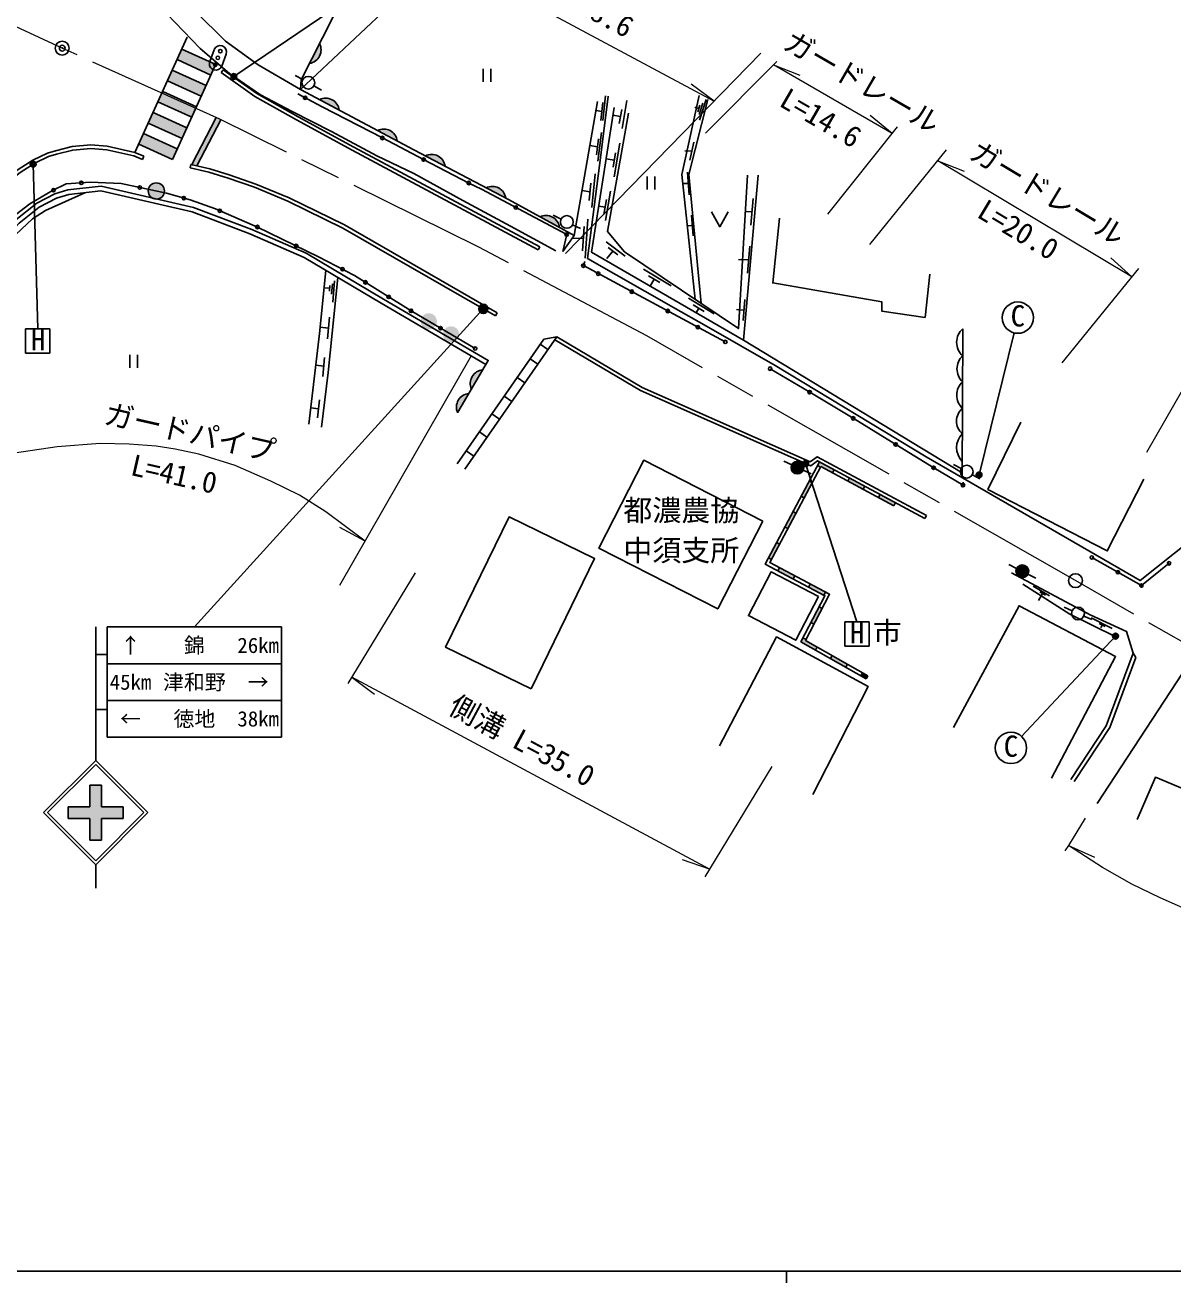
# Model space of a CAD drawing. Units: millimetres, scale not verified. Extents: x 40000 to 680000, y 20000 to 380000.
# Drawn here: x 102408 to 201294, y 204000 to 312378 of the extents above; entities that cross this region are included whole.
import ezdxf
from ezdxf.enums import TextEntityAlignment as Align

# ---------------------------------------------------------------- set-up
doc = ezdxf.new("R2010")
doc.units = ezdxf.units.MM
doc.header["$LTSCALE"] = 1000
doc.header["$PDMODE"] = 32
doc.header["$PDSIZE"] = 500
doc.linetypes.add('CHAIN', pattern=[18.5, 12, -1.5, 3.5, -1.5])
for name, color, linetype, lineweight in [('M-BGD', 7, 'Continuous', 25), ('M-BGD-EXST', 7, 'Continuous', 25), ('M-BMK', 2, 'CHAIN', 13), ('M-BMK-SRVR', 3, 'Continuous', 25), ('M-STR-HTXT', 7, 'Continuous', 13), ('M-STR-STRC', 7, 'Continuous', 25), ('M-TTL-BAND', 7, 'Continuous', 25)]:
    doc.layers.add(name, color=color, linetype=linetype, lineweight=lineweight)
doc.layers.add('M-BMK-HTXT', color=7, linetype='Continuous')
doc.layers.add('M-OTRS', color=6, linetype='Continuous')
doc.styles.add('ＭＳ ゴシック', font='')
doc.styles.get('ＭＳ ゴシック').set_extended_font_data('MS Gothic')

# ---------------------------------------------------------------- blocks, each defined once
blk = doc.blocks.new('DOSEI')
at = {"layer": 'M-BGD'}
blk.add_hatch(color=256, dxfattribs=at).paths.add_polyline_path([(-550, 0, 1), (550, 0, 1)])
for p, q in [((-550, 0), (-1300, 0)), ((550, 0), (1300, 0))]:
    blk.add_line(p, q, dxfattribs=at)
blk.add_circle((0, 0), 550, dxfattribs=at)

msp = doc.modelspace()

# ---------------------------------------------------------------- hatches: boundary and pattern name
at = {"layer": 'M-BGD'}
for points in [[(127774, 310795), (126907, 309082, 0.51219)], [(120623, 307852, 0.41421), (120497, 308183, 0.41421), (120167, 308057, 1)], [(127772, 305968), (129466, 305066, 0.51219)], [(132778, 303304), (134472, 302403, 0.51219)], [(136895, 301119), (138593, 300224, 0.51219)], [(113284, 298647, 1), (114131, 297532, 1)], [(142127, 298361), (143824, 297466, 0.51219)], [(146763, 295868), (148448, 294950, 0.51219)], [(136763, 287413, 1), (137610, 286298, 1)], [(138679, 286286, 1), (139526, 285171, 1)], [(140864, 281022), (141834, 282678, 0.51219)], [(139668, 278981), (140638, 280636, 0.51219)], [(170837, 274745), (170669, 274429), (170934, 274288), (170961, 274339), (171960, 273803), (172101, 274067)], [(173423, 273358), (173281, 273094), (174603, 272384), (174744, 272648)], [(169261, 271779), (169526, 271639), (170230, 272963), (169965, 273104)], [(176066, 271939), (175924, 271675), (177246, 270966), (177388, 271230)], [(167853, 269130), (168118, 268990), (168822, 270314), (168557, 270455)], [(166446, 266481), (166710, 266340), (167414, 267665), (167149, 267806)], [(167397, 265620), (167257, 265354), (168583, 264654), (168724, 264919)], [(170050, 264219), (169910, 263954), (171237, 263254), (171377, 263519)], [(170115, 260913), (170381, 260774), (171074, 262105), (170808, 262243)], [(169648, 259366), (169689, 259444), (169422, 259582), (169249, 259248), (170501, 258533), (170650, 258793)], [(171952, 258049), (171803, 257788), (173105, 257044), (173254, 257305)], [(174408, 256300), (174863, 256039), (175012, 256300), (174557, 256560)]]:
    msp.add_hatch(color=256, dxfattribs=at).paths.add_polyline_path(points)
at = {"layer": 'M-BGD-EXST'}
for points in [[(103327, 300307, 0.41421), (103202, 300637, 0.41421), (102871, 300512, 1)], [(169885, 274491, 0.41421), (169759, 274821, 0.41421), (169429, 274696, 1)], [(184829, 273517, 0.41421), (184704, 273847, 0.41421), (184373, 273722, 1)], [(196578, 259619, 0.41421), (196452, 259950, 0.41421), (196122, 259824, 1)]]:
    msp.add_hatch(color=256, dxfattribs=at).paths.add_polyline_path(points)
at = {"layer": 'M-STR-STRC'}
for points in [[(118414, 308081), (118828, 308992), (115915, 310316), (115501, 309406)], [(117586, 306261), (118000, 307171), (115087, 308496), (114673, 307586)], [(116758, 304440), (117106, 305206), (114189, 306522), (113845, 305765)], [(117106, 305206), (117172, 305351), (114259, 306675), (114189, 306522)], [(115930, 302620), (116344, 303530), (113431, 304855), (113017, 303945)], [(116760, 300367), (117212, 300262), (119263, 304229), (119187, 304267), (118853, 304417)], [(112603, 303034), (112189, 302124), (115101, 300799), (115516, 301709)], [(141508, 288068, 0.41421), (141745, 287554, 0.41421), (142259, 287791, 1)], [(106128, 245020), (107989, 245020), (107989, 246880), (108989, 246879), (108989, 245020), (110848, 245019), (110848, 244019), (108988, 244020), (108988, 242159), (107988, 242160), (107988, 244020), (106128, 244020)]]:
    msp.add_hatch(color=256, dxfattribs=at).paths.add_polyline_path(points)

# ---------------------------------------------------------------- linework, layer by layer
at = {"layer": 'M-BGD'}
for p, q in [((120395, 307955), (133458, 316812)), ((126326, 307681), (125670, 308043)), ((141879, 308602), (141879, 307484)), ((142546, 308602), (142546, 307484)), ((127289, 307149), (127946, 306786)), ((152015, 304169), (152183, 305727)), ((152171, 304152), (152399, 306277)), ((154261, 305882), (153846, 303476)), ((160792, 305652), (160480, 304669)), ((161084, 305962), (160522, 304196)), ((152099, 304948), (151604, 305035)), ((153702, 304507), (153052, 304609)), ((153806, 305108), (153598, 303906)), ((160448, 305206), (160109, 305313)), ((160540, 305496), (160356, 304915)), ((151623, 301194), (151811, 302570)), ((151744, 300661), (152079, 303119)), ((151717, 301882), (151072, 301994)), ((153274, 301378), (153060, 300127)), ((153648, 302219), (153153, 299322)), ((159840, 301523), (159236, 301561)), ((159666, 300738), (160014, 302308)), ((153167, 300753), (152467, 300862)), ((151233, 296664), (151510, 299554)), ((156006, 299325), (156006, 298207)), ((156672, 299325), (156672, 298207)), ((159624, 297745), (159477, 299714)), ((151075, 298008), (150396, 298127)), ((151004, 297264), (151147, 298752)), ((152845, 298060), (152424, 295542)), ((159551, 298729), (159067, 298742)), ((152491, 297352), (152273, 296051)), ((164940, 295156), (165146, 297432)), ((148587, 295668), (147916, 296002)), ((152382, 296702), (151830, 296788)), ((159957, 294236), (159813, 296015)), ((165043, 296294), (164463, 296328)), ((149572, 295178), (150244, 294844)), ((150441, 292944), (150580, 295022)), ((150662, 292299), (150887, 295671)), ((159885, 295126), (159454, 295080)), ((149719, 294257), (148726, 292863)), ((150511, 293983), (149553, 294023)), ((154111, 292481), (152474, 293710)), ((153057, 292911), (152524, 292278)), ((153473, 292599), (152641, 293224)), ((164836, 293332), (164651, 290996)), ((164744, 292164), (163857, 292192)), ((158073, 289916), (155683, 291364)), ((157100, 290189), (156119, 290784)), ((156610, 290486), (156259, 289882)), ((128655, 289700), (128163, 289748)), ((128673, 289944), (128638, 289456)), ((128878, 290094), (128813, 289187)), ((129050, 290343), (128919, 288520)), ((161765, 287488), (159569, 288850)), ((164419, 288729), (164275, 286936)), ((128618, 287211), (128469, 285350)), ((160919, 287697), (159972, 288284)), ((160446, 287990), (160213, 287589)), ((164347, 287832), (163698, 287865)), ((128544, 286280), (127835, 286349)), ((183193, 286220), (183143, 273381)), ((147101, 285318), (139623, 274576)), ((148217, 285521), (140280, 274119)), ((148217, 285521), (147101, 285318)), ((111434, 283970), (111434, 282852)), ((112101, 283970), (112101, 282852)), ((147451, 284420), (146794, 284877)), ((128143, 282987), (127454, 283069)), ((128211, 283750), (128066, 282116)), ((146581, 283171), (145925, 283628)), ((145461, 281562), (144805, 282019)), ((127760, 280102), (127592, 278551)), ((144346, 279960), (143690, 280417)), ((127676, 279326), (127014, 279406)), ((143282, 278432), (142626, 278889)), ((142197, 276873), (141541, 277330)), ((141062, 275242), (140406, 275700)), ((170934, 274288), (170669, 274429)), ((170961, 274339), (177246, 270966)), ((183057, 274167), (182401, 274530)), ((172101, 274067), (171959, 273803)), ((173423, 273358), (173281, 273093)), ((184020, 273635), (184676, 273272)), ((170230, 272963), (169965, 273104)), ((174744, 272648), (174603, 272384)), ((169526, 271639), (169261, 271779)), ((176066, 271939), (175924, 271675)), ((177388, 271230), (177246, 270966)), ((168822, 270314), (168557, 270455)), ((180068, 270132), (179927, 269868)), ((168118, 268990), (167853, 269130)), ((167414, 267665), (167149, 267806)), ((166710, 266340), (166446, 266481)), ((167257, 265354), (167397, 265620)), ((168583, 264654), (168724, 264919)), ((169910, 263954), (170050, 264219)), ((171237, 263254), (171377, 263519)), ((190672, 263193), (189274, 264036)), ((190077, 263390), (189726, 262802)), ((190321, 263248), (189833, 263532)), ((170808, 262243), (171074, 262105)), ((192621, 261906), (191936, 262212)), ((193625, 261458), (194310, 261153)), ((196072, 260379), (194270, 261316)), ((170115, 260913), (170381, 260774)), ((195461, 260546), (194933, 260814)), ((195197, 260680), (195093, 260441)), ((169422, 259582), (169689, 259444)), ((170650, 258793), (170501, 258533)), ((171952, 258049), (171803, 257788)), ((197873, 258260), (198105, 257879)), ((173254, 257305), (173105, 257044)), ((174557, 256560), (174408, 256300)), ((174863, 256039), (175012, 256300))]:
    msp.add_line(p, q, dxfattribs=at)
for points in [[(126122, 306846), (122476, 308965), (119678, 310999), (117079, 313542), (115126, 316115), (113511, 319272), (112319, 322649), (110357, 322208), (111167, 319378), (112654, 316271), (114621, 313348), (117474, 310379), (120013, 308217), (122688, 306380), (125370, 304973), (128804, 303210), (132707, 301112), (135887, 299589), (140112, 297257), (144214, 295070), (148137, 292943)], [(151736, 305788), (149719, 294257), (144054, 297345), (135904, 301641), (126122, 306846), (126186, 307656), (131705, 318564)], [(148726, 292863), (149066, 294340), (141717, 298241), (140632, 298773), (136743, 300794), (133184, 302656), (127997, 305352), (125903, 306459)], [(205487, 271560), (202844, 268006), (198487, 264518), (180047, 275169), (167033, 283042), (161114, 286449), (158282, 288045), (150869, 292281), (151998, 301169), (152627, 306269)], [(160123, 288751), (158986, 299513), (160485, 306316)], [(161238, 305985), (159604, 299510), (160656, 288392)], [(164294, 285223), (151209, 292810), (153159, 305291)], [(164647, 299442), (163868, 286228), (154061, 292835), (152598, 294593), (154385, 304803)], [(183145, 273815), (164294, 285223), (165564, 299442)], [(139689, 279015), (142307, 283485), (133281, 288759), (126619, 292719), (121927, 294780), (116916, 296672), (108965, 298501), (106085, 298176), (104962, 297831), (103411, 297045), (101619, 295614), (100181, 294044), (97889, 290812), (96597, 288508), (95343, 285766), (94249, 282675), (93571, 280370), (92893, 277581), (92379, 274849)], [(142105, 283140), (133078, 288414), (126435, 292363), (121776, 294409), (116800, 296289), (108942, 298096), (106167, 297783), (105113, 297458), (103628, 296707), (101893, 295321), (100493, 293793), (98228, 290598), (96953, 288326), (95714, 285616), (94630, 282551), (93958, 280266), (93284, 277496), (92772, 274775)], [(141177, 284509), (135655, 287756), (130797, 290801), (127680, 292420), (122426, 294982), (118806, 296542), (116617, 297313), (114585, 297904), (110692, 298730), (108047, 298840), (105947, 298701), (104756, 298117), (102815, 296990), (101563, 296024), (99693, 294122), (98557, 292575), (97946, 291678)], [(93185, 274782), (94045, 279541), (95473, 283834), (97213, 287995), (99087, 291147), (101599, 294343), (103038, 295701), (104155, 296409), (107555, 297939)], [(161537, 296296), (162253, 295001), (162968, 296296)], [(167405, 295733), (166816, 290167), (176210, 288540), (176227, 287731), (179953, 287191), (180355, 290915)], [(162732, 285082), (150502, 291656), (150625, 292004)], [(126844, 277990), (127782, 285799), (128308, 291250)], [(129335, 290639), (128521, 282457), (127944, 277738)], [(148046, 285274), (155435, 280887), (170095, 274400), (170669, 274835), (179927, 269868)], [(148217, 285521), (155572, 281154), (170054, 274745), (170641, 275191), (180068, 270132)], [(183237, 273006), (183216, 272734), (180692, 274234), (177425, 276238), (173756, 278500), (170007, 280749), (166601, 282777)], [(198800, 273241), (195649, 267079), (185363, 272378), (188209, 278169)], [(170837, 274745), (166156, 265936), (171313, 263213), (169249, 259248), (174863, 256039)], [(170961, 274339), (166562, 266061), (171716, 263339), (169648, 259366), (175012, 256300)], [(200972, 266003), (198587, 264085), (194314, 266504)], [(192503, 247388), (195559, 252002), (197873, 258260), (197314, 260122), (194159, 261568), (187382, 265176)], [(196329, 259700), (192417, 261611), (188362, 264201)], [(190840, 247494), (196360, 257971), (188044, 262346), (182383, 251868)], [(194776, 245311), (202137, 256540), (205429, 263014)], [(170275, 246080), (175030, 255402), (167148, 259656), (162230, 250284)], [(192794, 247195), (195873, 251843), (198105, 257879)], [(208991, 237733), (211143, 242810), (199796, 247563), (198212, 243938)]]:
    msp.add_lwpolyline(points, dxfattribs=at)
for points in [[(165954, 269650), (155712, 274879), (151847, 267309), (162089, 262079)], [(145996, 255175), (151478, 266409), (144108, 270005), (138627, 258771)], [(170763, 263147), (166680, 265267), (164722, 261494), (168805, 259375)]]:
    msp.add_lwpolyline(points, close=True, dxfattribs=at)
for centre, radius in [((120395, 307955), 250), ((126808, 307415), 550), ((126537, 306123), 150), ((133184, 302656), 150), ((136743, 300794), 150), ((104851, 298164), 150), ((107246, 298787), 150), ((112288, 298391), 150), ((113708, 298090), 700), ((140632, 298773), 150), ((116087, 297467), 150), ((119178, 296382), 150), ((144690, 296663), 150), ((149080, 295423), 550), ((122426, 294982), 150), ((149066, 294340), 150), ((125762, 293356), 150), ((150502, 291656), 150), ((129746, 291347), 150), ((151784, 290967), 150), ((131737, 290212), 150), ((154685, 289408), 150), ((133732, 288961), 150), ((135655, 287756), 150), ((157785, 287742), 150), ((138197, 286261), 150), ((160371, 286352), 150), ((162732, 285082), 150), ((141177, 284509), 150), ((166601, 282777), 150), ((170002, 280752), 150), ((173750, 278503), 150), ((177419, 276241), 150), ((180686, 274238), 150), ((183538, 273901), 550), ((183210, 272737), 150), ((194314, 266504), 150), ((200972, 266003), 150), ((196559, 265233), 150), ((198587, 264085), 150), ((193123, 261682), 550)]:
    msp.add_circle(centre, radius, dxfattribs=at)
for centre, radius, start, end in [((126724, 310250), 1182, 278.91805, 27.40321), ((128294, 304907), 1182, 7.74327, 116.22843), ((133300, 302244), 1182, 7.74327, 116.22843), ((137422, 300060), 1182, 7.96251, 116.44766), ((142653, 297302), 1182, 7.96251, 116.44766), ((147275, 294802), 1182, 7.15932, 115.64448), ((184250, 285044), 1582, 131.95094, 227.60586), ((184222, 282757), 1526, 132.83521, 226.72159), ((141945, 281500), 1182, 95.39327, 203.87842), ((184251, 280493), 1576, 133.05582, 226.50098), ((140750, 279459), 1182, 95.39327, 203.87842), ((184054, 278262), 1404, 129.18916, 230.36764), ((184385, 275976), 1720, 135.54109, 224.01571)]:
    msp.add_arc(centre, radius, start, end, dxfattribs=at)
at = {"layer": 'M-BGD-EXST'}
for p, q in [((103099, 300409), (103495, 286201)), ((104545, 286201), (102445, 286201)), ((102445, 286201), (102445, 284101)), ((104545, 284101), (104545, 286201)), ((184601, 273619), (187614, 285862)), ((102445, 284101), (104545, 284101)), ((169657, 274593), (174074, 260975)), ((175124, 260975), (173024, 260975)), ((173024, 260975), (173024, 258875)), ((175124, 258875), (175124, 260975)), ((196350, 259722), (188264, 251078)), ((173024, 258875), (175124, 258875))]:
    msp.add_line(p, q, dxfattribs=at)
for centre, radius in [((103099, 300409), 250), ((187937, 287172), 1350), ((169657, 274593), 250), ((184601, 273619), 250), ((196350, 259722), 250), ((187342, 250093), 1350)]:
    msp.add_circle(centre, radius, dxfattribs=at)
at = {"layer": 'M-BMK'}
msp.add_lwpolyline([(213980, 252440), (192904, 264509), (155983, 285593), (141505, 293254), (119187, 304267), (105604, 310396), (80377, 322084), (73421, 323210)], dxfattribs=at)
at = {"layer": 'M-BMK-SRVR'}
for centre in [(105604, 310396), (192904, 264509)]:
    msp.add_circle(centre, 600, dxfattribs=at)
at = {"layer": 'M-OTRS'}
msp.add_point((105604, 310396), dxfattribs=at)
at = {"layer": 'M-STR-HTXT'}
for p, q in [((126122, 306846), (141285, 321073)), ((138395, 318361), (161769, 305832)), ((148969, 292708), (165808, 309973)), ((161015, 303081), (167171, 309256)), ((177111, 303041), (166873, 308957)), ((166873, 308957), (169164, 308076)), ((161769, 305832), (159804, 307303)), ((177111, 303041), (175204, 304587)), ((171564, 296077), (177573, 303621)), ((175196, 293482), (181800, 301625)), ((197760, 290690), (181049, 300699)), ((181049, 300699), (183326, 299782)), ((197760, 290690), (195940, 292338)), ((191746, 283275), (198350, 291418)), ((199059, 275572), (205427, 286713)), ((140831, 283884), (129502, 264083)), ((131696, 267917), (129532, 269076)), ((136019, 265189), (130225, 255661)), ((161369, 239649), (130558, 256207)), ((130558, 256207), (132521, 254733)), ((166752, 248502), (160959, 238975)), ((192303, 241694), (194543, 240689)), ((161369, 239649), (159045, 240441))]:
    msp.add_line(p, q, dxfattribs=at)
for points in [[(131696, 267917), (128304, 270445), (126046, 271863), (123566, 273096), (120494, 274432), (117376, 275396), (115322, 275840), (113699, 276093), (111366, 276259), (108884, 276325), (105171, 276049), (99917, 275252)], [(193732, 244034), (192303, 241694), (191996, 241231)], [(302511, 228738), (300739, 228472), (295733, 228181), (288984, 227740), (281509, 227558), (271534, 227321), (261385, 227278), (248736, 227276), (242674, 227549), (236408, 228004), (231451, 228569), (226477, 229289), (220472, 230495), (215548, 231684), (213579, 232190), (209155, 233546), (206691, 234441), (203462, 235737), (200216, 237164), (197749, 238359), (195232, 239805), (192303, 241694)]]:
    msp.add_lwpolyline(points, dxfattribs=at)
at = {"layer": 'M-STR-STRC'}
for p, q in [((116379, 311338), (111861, 301404)), ((115915, 310316), (118828, 308992)), ((118312, 309233), (118689, 310266)), ((118905, 309161), (115101, 300799)), ((115501, 309406), (118414, 308081)), ((119723, 309889), (119345, 308856)), ((115087, 308496), (118000, 307171)), ((119483, 308538), (119309, 308294)), ((114673, 307586), (117586, 306261)), ((113845, 305765), (116758, 304440)), ((114259, 306675), (117172, 305351)), ((113431, 304855), (116344, 303530)), ((113017, 303945), (115930, 302620)), ((116760, 300367), (118853, 304417)), ((117212, 300262), (119263, 304229)), ((112603, 303034), (115516, 301709)), ((112189, 302124), (115101, 300799)), ((112647, 301082), (112533, 300805)), ((116683, 300384), (116616, 300092)), ((146743, 293286), (146601, 293021)), ((141884, 287930), (116988, 260520)), ((143089, 287582), (142939, 287322)), ((108488, 260520), (108488, 249020)), ((109488, 260520), (124488, 260520)), ((109488, 260520), (109488, 251020)), ((124488, 260520), (124488, 251020)), ((108488, 258145), (109488, 258145)), ((109488, 257353), (124488, 257353)), ((109488, 254186), (124488, 254186)), ((108488, 253395), (109488, 253395)), ((124488, 251020), (109488, 251020)), ((103988, 244520), (108488, 249020)), ((104341, 244520), (108488, 248666)), ((112988, 244519), (108488, 249020)), ((112634, 244519), (108488, 248666)), ((107989, 246880), (108989, 246879)), ((107989, 246880), (107989, 245020)), ((108989, 246879), (108989, 245020)), ((106128, 245020), (106128, 244020)), ((106128, 245020), (107989, 245020)), ((108989, 245020), (110848, 245019)), ((110848, 245019), (110848, 244019)), ((103988, 244520), (108488, 240019)), ((104341, 244520), (108488, 240373)), ((106128, 244020), (107988, 244020)), ((107988, 244020), (107988, 242160)), ((108488, 240373), (112634, 244519)), ((108488, 240019), (112988, 244519)), ((108988, 244020), (110848, 244019)), ((108988, 244020), (108988, 242159)), ((107988, 242160), (108988, 242159)), ((108488, 240019), (108488, 238019))]:
    msp.add_line(p, q, dxfattribs=at)
for points in [[(146601, 293021), (130578, 301608), (125782, 304224), (122199, 306238), (119309, 308294)], [(146743, 293286), (130720, 301872), (125928, 304486), (122360, 306492), (119483, 308538)], [(112647, 301082), (111861, 301404), (109486, 301939), (108061, 302063), (106462, 301911), (105023, 301544), (104328, 301354), (103084, 300757), (101818, 299938), (100817, 299168), (99810, 298087), (99521, 297755)], [(112533, 300805), (111771, 301117), (109440, 301642), (108062, 301762), (106513, 301614), (105099, 301254), (104433, 301072), (103231, 300495), (101991, 299693), (101020, 298946), (100033, 297886), (99748, 297558)], [(143089, 287582), (129933, 295160), (125156, 297488), (122281, 298688), (119983, 299482), (118307, 300010), (116683, 300384)], [(142939, 287322), (129792, 294895), (125032, 297215), (122174, 298408), (119889, 299197), (118228, 299720), (116616, 300092)]]:
    msp.add_lwpolyline(points, dxfattribs=at)
for centre, radius in [((119223, 310142), 150), ((118798, 308977), 150), ((119010, 309559), 150), ((141884, 287930), 400)]:
    msp.add_circle(centre, radius, dxfattribs=at)
for centre, start, end in [((119206, 310078), 69.93988, 159.93988), ((119206, 310078), 339.93988, 69.93988), ((118829, 309045), 159.93988, 249.93988), ((118829, 309045), 249.93988, 339.93988)]:
    msp.add_arc(centre, 550, start, end, dxfattribs=at)
at = {"layer": 'M-TTL-BAND'}
for p, q in [((40000, 205000), (579000, 205000)), ((168000, 205000), (168000, 204000))]:
    msp.add_line(p, q, dxfattribs=at)

# ---------------------------------------------------------------- block references
for p, rotation in [((168952, 274254), 155.2223), ((188326, 265315), 152.56956)]:
    msp.add_blockref('DOSEI', p, dxfattribs=dict(rotation=rotation))

# ---------------------------------------------------------------- texts
at = {"layer": 'M-BGD-EXST', "style": 'ＭＳ ゴシック'}
for p in [(187282, 285880), (186686, 248800)]:
    msp.add_text('C', height=1833, rotation=358.508, dxfattribs=at).set_placement(p, align=Align.BOTTOM_LEFT)
for p in [(102898, 283793), (173476, 258567)]:
    msp.add_text('H', height=1833, dxfattribs=at).set_placement(p, align=Align.BOTTOM_LEFT)
at = {"layer": 'M-BMK-HTXT', "style": 'ＭＳ ゴシック'}
for s, p in [('都濃農協', (153943, 269108)), ('中須支所', (153943, 265654))]:
    msp.add_text(s, height=1833, dxfattribs=at).set_placement(p, align=Align.BOTTOM_LEFT)
at = {"layer": 'M-STR-HTXT', "style": 'ＭＳ ゴシック'}
for s, rotation, p in [('L=28.6', 331.808, (147325, 314286)), ('ガードレール', 329.979, (167310, 309964)), ('L=14.6', 329.979, (166990, 304994)), ('ガードレール', 329.081, (183338, 300510)), ('L=20.0', 329.081, (184020, 295429)), ('ガードパイプ', 347.216, (108983, 277536)), ('L=41.0', 347.216, (111278, 273093)), ('側溝 L=35.0', 331.745, (138483, 252687))]:
    msp.add_text(s, height=1833, rotation=rotation, dxfattribs=at).set_placement(p, align=Align.BOTTOM_LEFT)
at = {"layer": 'M-STR-STRC', "style": 'ＭＳ ゴシック'}
msp.add_text('市', height=1833, dxfattribs=at).set_placement((175433, 258560), align=Align.BOTTOM_LEFT)
for s, p in [('↑', (111488, 258936)), ('錦', (116988, 258936)), ('26km', (122488, 258936)), ('45km', (111488, 255770)), ('津和野', (116988, 255770)), ('→', (122488, 255770)), ('←', (111488, 252603)), ('徳地', (116988, 252603)), ('38km', (122488, 252603))]:
    msp.add_text(s, height=1320, dxfattribs=at).set_placement(p, align=Align.MIDDLE_CENTER)

doc.saveas('drawing.dxf')
